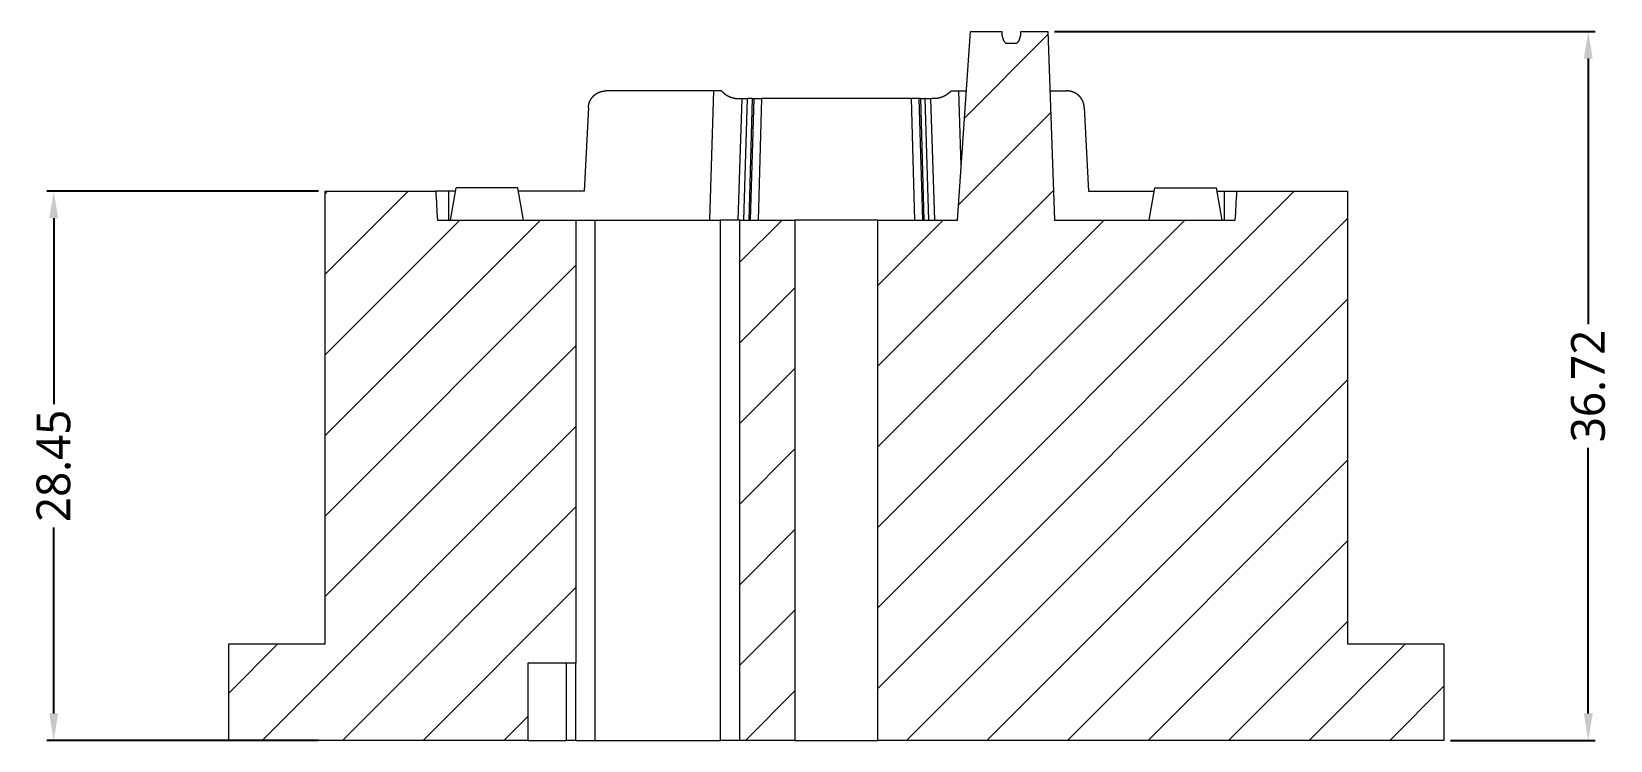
# Model space of a CAD drawing. Header units: millimetres. Extents: x 2455 to 2643, y 2006 to 2127.
# Drawn here: x 2454.9 to 2536.8, y 2089.8 to 2126.5 of the extents above; entities that cross this region are included whole.
import ezdxf

# ---------------------------------------------------------------- set-up
doc = ezdxf.new("R2010")
doc.units = ezdxf.units.MM
doc.layers.add('1', color=7, linetype='Continuous', true_color=0xffffff)
doc.layers.add('dim', color=82, linetype='Continuous', lineweight=9)
doc.styles.add('Capful-A', font='')
doc.styles.get('Capful-A').set_extended_font_data('Microsoft YaHei')
doc.dimstyles.new('Capful-A-1.0', dxfattribs={"dimscale": 0.7, "dimtxt": 2.5, "dimasz": 2.5, "dimexe": 1.5, "dimexo": 1, "dimgap": 1.5, "dimtad": 0, "dimdsep": 46, "dimtxsty": 'Capful-A', "dimcen": 0, "dimclrt": 2, "dimazin": 2, "dimtfac": 1, "dimtmove": 0, "dimatfit": 3, "dimfxl": 0, "dimtolj": 1, "dimtzin": 0, "dimarcsym": 0})

# ---------------------------------------------------------------- blocks, each defined once
blk = doc.blocks.new('*D47')
at = {"layer": 'Defpoints', "color": 0, "transparency": 16777216}
for p in [(2507.624, 2126.527), (2535.641, 2126.527), (2528.156, 2089.802)]:
    blk.add_point(p, dxfattribs=at)
at = {"layer": 'dim', "color": 0, "lineweight": -2, "transparency": 16777216}
for p, q in [((2507.974, 2126.527), (2535.991, 2126.527)), ((2535.641, 2125.127), (2535.641, 2111.365)), ((2535.641, 2091.202), (2535.641, 2104.964)), ((2528.505, 2089.802), (2535.991, 2089.802))]:
    blk.add_line(p, q, dxfattribs=at)
at = {"layer": 'dim', "color": 0, "transparency": 16777216}
for points in [[(2535.408, 2125.127), (2535.874, 2125.127), (2535.641, 2126.527)], [(2535.408, 2091.202), (2535.874, 2091.202), (2535.641, 2089.802)]]:
    blk.add_solid(points, dxfattribs=at)
at = {"layer": 'dim', "color": 2, "transparency": 16777216, "insert": (2535.641, 2108.165), "char_height": 1.75, "attachment_point": 5, "rotation": 90, "style": 'Capful-A', "bg_fill": 3, "box_fill_scale": 1.1, "bg_fill_color": 256, "bg_fill_true_color": 13158600, "bg_fill_transparency": 0}
blk.add_mtext('\\A1;36.72', dxfattribs=at)
blk = doc.blocks.new('*D48')
at = {"layer": 'Defpoints', "color": 0, "transparency": 16777216}
for p in [(2470.156, 2118.252), (2456.08, 2089.802), (2470.156, 2089.802)]:
    blk.add_point(p, dxfattribs=at)
at = {"layer": 'dim', "color": 0, "lineweight": -2, "transparency": 16777216}
for p, q in [((2469.806, 2118.252), (2455.73, 2118.252)), ((2456.08, 2116.852), (2456.08, 2107.219)), ((2456.08, 2091.202), (2456.08, 2100.836)), ((2469.806, 2089.802), (2455.73, 2089.802))]:
    blk.add_line(p, q, dxfattribs=at)
at = {"layer": 'dim', "color": 0, "transparency": 16777216}
for points in [[(2455.847, 2116.852), (2456.313, 2116.852), (2456.08, 2118.252)], [(2455.847, 2091.202), (2456.313, 2091.202), (2456.08, 2089.802)]]:
    blk.add_solid(points, dxfattribs=at)
at = {"layer": 'dim', "color": 2, "transparency": 16777216, "insert": (2456.08, 2104.027), "char_height": 1.75, "attachment_point": 5, "rotation": 90, "style": 'Capful-A', "bg_fill": 3, "box_fill_scale": 1.1, "bg_fill_color": 256, "bg_fill_true_color": 13158600, "bg_fill_transparency": 0}
blk.add_mtext('\\A1;28.45', dxfattribs=at)

msp = doc.modelspace()

# ---------------------------------------------------------------- hatches: boundary and pattern name
at = {"layer": '1', "linetype": 'Continuous', "lineweight": 18}
h = msp.add_hatch(dxfattribs=at)
h.set_pattern_fill('ANSI31', scale=0.93, style=0)
h.set_pattern_definition([(45, (2252.6583, 1449.6432), (-2.08791, 2.08791), [])])
h.paths.add_polyline_path([(2491.656, 2089.802), (2491.656, 2116.762), (2494.511, 2116.762), (2494.511, 2089.802)], flags=0)
edge = h.paths.add_edge_path(flags=0)
edge.add_line((2483.156, 2116.762), (2483.156, 2093.802))
edge.add_line((2483.156, 2093.802), (2480.656, 2093.802))
edge.add_line((2480.656, 2093.802), (2480.656, 2089.802))
edge.add_line((2480.656, 2089.802), (2465.156, 2089.802))
edge.add_line((2465.156, 2089.802), (2465.156, 2094.802))
edge.add_line((2465.156, 2094.802), (2470.156, 2094.802))
edge.add_line((2470.156, 2094.802), (2470.156, 2118.252))
edge.add_line((2470.156, 2118.252), (2475.889, 2118.252))
edge.add_spline(control_points=[(2475.889, 2118.252), (2475.915, 2117.756), (2475.942, 2117.259), (2475.971, 2116.762)], knot_values=[0, 0, 0, 0, 1, 1, 1, 1], degree=3, periodic=0)
edge.add_line((2475.971, 2116.762), (2483.156, 2116.762))
edge = h.paths.add_edge_path(flags=0)
edge.add_spline(control_points=[(2517.34, 2116.762), (2517.369, 2117.259), (2517.397, 2117.756), (2517.423, 2118.252)], knot_values=[0, 0, 0, 0, 1, 1, 1, 1], degree=3, periodic=0)
edge.add_line((2517.423, 2118.252), (2523.156, 2118.252))
edge.add_line((2523.156, 2118.252), (2523.156, 2094.802))
edge.add_line((2523.156, 2094.802), (2528.156, 2094.802))
edge.add_line((2528.156, 2094.802), (2528.156, 2089.802))
edge.add_line((2528.156, 2089.802), (2498.8, 2089.802))
edge.add_line((2498.8, 2089.802), (2498.8, 2116.762))
edge.add_line((2498.8, 2116.762), (2502.936, 2116.762))
edge.add_line((2502.936, 2116.762), (2503.619, 2126.527))
edge.add_line((2503.619, 2126.527), (2505.228, 2126.527))
edge.add_spline(control_points=[(2505.228, 2126.527), (2505.232, 2126.499), (2505.235, 2126.47), (2505.239, 2126.442), (2505.242, 2126.414), (2505.246, 2126.386), (2505.25, 2126.357), (2505.253, 2126.329), (2505.257, 2126.301), (2505.264, 2126.245), (2505.271, 2126.218), (2505.284, 2126.177), (2505.289, 2126.163), (2505.299, 2126.136), (2505.304, 2126.123), (2505.321, 2126.084), (2505.334, 2126.058), (2505.356, 2126.021), (2505.364, 2126.009), (2505.377, 2125.992), (2505.381, 2125.987), (2505.391, 2125.976), (2505.396, 2125.971), (2505.406, 2125.961), (2505.412, 2125.956), (2505.423, 2125.948), (2505.43, 2125.944), (2505.443, 2125.938), (2505.449, 2125.935), (2505.46, 2125.932), (2505.464, 2125.932), (2505.478, 2125.93)], knot_values=[0, 0, 0, 0, 0.126984, 0.126984, 0.190476, 0.190476, 0.253968, 0.253968, 0.380952, 0.380952, 0.507937, 0.507937, 0.571429, 0.571429, 0.634921, 0.634921, 0.761905, 0.761905, 0.825397, 0.825397, 0.857143, 0.857143, 0.888889, 0.888889, 0.920635, 0.920635, 0.952381, 0.952381, 0.984127, 0.984127, 1, 1, 1, 1], degree=3, periodic=0)
edge.add_line((2505.478, 2125.93), (2505.978, 2125.93))
edge.add_spline(control_points=[(2505.978, 2125.93), (2506.006, 2125.935), (2506.013, 2125.938), (2506.026, 2125.944), (2506.032, 2125.948), (2506.044, 2125.956), (2506.05, 2125.961), (2506.065, 2125.976), (2506.075, 2125.987), (2506.092, 2126.009), (2506.1, 2126.021), (2506.122, 2126.058), (2506.135, 2126.084), (2506.152, 2126.123), (2506.157, 2126.137), (2506.167, 2126.163), (2506.172, 2126.177), (2506.184, 2126.218), (2506.192, 2126.245), (2506.199, 2126.301), (2506.204, 2126.339), (2506.209, 2126.376), (2506.214, 2126.414), (2506.218, 2126.452), (2506.223, 2126.489), (2506.228, 2126.527)], knot_values=[0, 0, 0, 0, 0.032258, 0.032258, 0.064516, 0.064516, 0.096774, 0.096774, 0.16129, 0.16129, 0.225806, 0.225806, 0.354839, 0.354839, 0.419355, 0.419355, 0.483871, 0.483871, 0.612903, 0.612903, 0.741935, 0.741935, 0.870968, 0.870968, 1, 1, 1, 1], degree=3, periodic=0)
edge.add_line((2506.228, 2126.527), (2507.624, 2126.527))
edge.add_line((2507.624, 2126.527), (2507.965, 2116.762))
edge.add_line((2507.965, 2116.762), (2517.34, 2116.762))

# ---------------------------------------------------------------- linework, layer by layer
at = {"layer": '1', "color": 7, "linetype": 'Continuous', "lineweight": 18}
for p, q in [((2502.936, 2116.762), (2503.619, 2126.527)), ((2503.619, 2126.527), (2505.228, 2126.527)), ((2505.478, 2125.93), (2505.978, 2125.93)), ((2506.228, 2126.527), (2507.624, 2126.527)), ((2507.624, 2126.527), (2507.965, 2116.762)), ((2490.304, 2123.453), (2484.7, 2123.453)), ((2490.089, 2116.762), (2490.304, 2123.453)), ((2503.008, 2123.453), (2503.404, 2123.453)), ((2503.132, 2119.568), (2503.008, 2123.453)), ((2507.732, 2123.453), (2508.611, 2123.453)), ((2483.801, 2122.6), (2483.573, 2118.252)), ((2491.565, 2116.762), (2491.767, 2123.053)), ((2491.854, 2116.762), (2492.056, 2123.053)), ((2492.292, 2123.053), (2492.056, 2123.053)), ((2492.292, 2123.053), (2492.112, 2116.762)), ((2492.372, 2123.053), (2492.192, 2116.763)), ((2492.782, 2123.053), (2492.602, 2116.762)), ((2500.529, 2123.053), (2492.782, 2123.053)), ((2500.529, 2123.053), (2500.709, 2116.762)), ((2500.939, 2123.053), (2501.119, 2116.762)), ((2501.019, 2123.053), (2501.255, 2123.053)), ((2501.019, 2123.053), (2501.199, 2116.762)), ((2501.457, 2116.762), (2501.255, 2123.053)), ((2501.545, 2123.051), (2501.747, 2116.762)), ((2509.51, 2122.6), (2509.738, 2118.252)), ((2470.156, 2094.802), (2470.156, 2118.252)), ((2470.156, 2118.252), (2475.889, 2118.252)), ((2476.556, 2118.252), (2475.889, 2118.252)), ((2476.556, 2118.252), (2476.556, 2116.762)), ((2476.921, 2118.252), (2476.556, 2118.252)), ((2476.658, 2116.762), (2476.953, 2118.432)), ((2480.142, 2118.432), (2476.953, 2118.432)), ((2480.437, 2116.762), (2480.142, 2118.432)), ((2483.573, 2118.252), (2480.174, 2118.252)), ((2509.738, 2118.252), (2513.137, 2118.252)), ((2512.875, 2116.762), (2513.169, 2118.432)), ((2513.169, 2118.432), (2516.358, 2118.432)), ((2516.653, 2116.762), (2516.358, 2118.432)), ((2516.39, 2118.252), (2516.756, 2118.252)), ((2516.756, 2118.252), (2517.427, 2118.252)), ((2516.756, 2118.252), (2516.756, 2116.762)), ((2517.423, 2118.252), (2523.156, 2118.252)), ((2523.156, 2118.252), (2523.156, 2094.802)), ((2475.971, 2116.762), (2483.156, 2116.762)), ((2483.156, 2116.762), (2483.156, 2093.802)), ((2483.156, 2116.762), (2484.156, 2116.762)), ((2484.156, 2116.762), (2490.656, 2116.762)), ((2484.156, 2089.802), (2484.156, 2116.762)), ((2491.656, 2116.762), (2490.656, 2116.762)), ((2490.656, 2089.802), (2490.656, 2116.762)), ((2491.656, 2089.802), (2491.656, 2116.762)), ((2491.656, 2116.762), (2494.511, 2116.762)), ((2494.511, 2116.762), (2494.511, 2089.802)), ((2496.656, 2116.762), (2494.511, 2116.762)), ((2498.8, 2116.762), (2496.656, 2116.762)), ((2498.8, 2089.802), (2498.8, 2116.762)), ((2498.8, 2116.762), (2502.936, 2116.762)), ((2507.965, 2116.762), (2517.34, 2116.762)), ((2465.156, 2089.802), (2465.156, 2094.802)), ((2465.156, 2094.802), (2470.156, 2094.802)), ((2523.156, 2094.802), (2528.156, 2094.802)), ((2528.156, 2094.802), (2528.156, 2089.802)), ((2483.156, 2093.802), (2480.656, 2093.802)), ((2480.656, 2093.802), (2480.656, 2089.802)), ((2482.656, 2093.802), (2482.656, 2089.802)), ((2483.156, 2089.802), (2483.156, 2093.802)), ((2480.656, 2089.802), (2465.156, 2089.802)), ((2480.656, 2089.802), (2482.656, 2089.802)), ((2483.156, 2089.802), (2482.656, 2089.802)), ((2483.156, 2089.802), (2484.156, 2089.802)), ((2484.156, 2089.802), (2490.656, 2089.802)), ((2491.656, 2089.802), (2490.656, 2089.802)), ((2494.511, 2089.802), (2491.656, 2089.802)), ((2494.511, 2089.802), (2496.656, 2089.802)), ((2496.656, 2089.802), (2498.8, 2089.802)), ((2528.156, 2089.802), (2498.8, 2089.802))]:
    msp.add_line(p, q, dxfattribs=at)
for points, degree, knots in [([(2505.228, 2126.527), (2505.228, 2126.498), (2505.229, 2126.47), (2505.233, 2126.427), (2505.234, 2126.413), (2505.237, 2126.385), (2505.239, 2126.37), (2505.246, 2126.328), (2505.251, 2126.3), (2505.264, 2126.245), (2505.271, 2126.218), (2505.284, 2126.177), (2505.289, 2126.163), (2505.299, 2126.136), (2505.304, 2126.123), (2505.321, 2126.084), (2505.334, 2126.058), (2505.356, 2126.021), (2505.364, 2126.009), (2505.377, 2125.992), (2505.381, 2125.987), (2505.391, 2125.976), (2505.396, 2125.971), (2505.406, 2125.961), (2505.412, 2125.956), (2505.423, 2125.948), (2505.43, 2125.944), (2505.443, 2125.938), (2505.449, 2125.935), (2505.46, 2125.932), (2505.464, 2125.932), (2505.471, 2125.931), (2505.474, 2125.93), (2505.478, 2125.93)], 3, [0, 0, 0, 0, 0.125, 0.125, 0.1875, 0.1875, 0.25, 0.25, 0.375, 0.375, 0.5, 0.5, 0.5625, 0.5625, 0.625, 0.625, 0.75, 0.75, 0.8125, 0.8125, 0.84375, 0.84375, 0.875, 0.875, 0.90625, 0.90625, 0.9375, 0.9375, 0.96875, 0.96875, 0.984375, 0.984375, 1, 1, 1, 1]), ([(2505.978, 2125.93), (2505.985, 2125.93), (2505.992, 2125.931), (2506.006, 2125.935), (2506.013, 2125.938), (2506.026, 2125.944), (2506.032, 2125.948), (2506.044, 2125.956), (2506.05, 2125.961), (2506.065, 2125.976), (2506.075, 2125.987), (2506.092, 2126.009), (2506.1, 2126.021), (2506.122, 2126.058), (2506.135, 2126.084), (2506.152, 2126.123), (2506.157, 2126.137), (2506.167, 2126.163), (2506.172, 2126.177), (2506.184, 2126.218), (2506.192, 2126.245), (2506.205, 2126.3), (2506.21, 2126.328), (2506.219, 2126.384), (2506.222, 2126.413), (2506.227, 2126.47), (2506.228, 2126.498), (2506.228, 2126.527)], 3, [0, 0, 0, 0, 0.03125, 0.03125, 0.0625, 0.0625, 0.09375, 0.09375, 0.125, 0.125, 0.1875, 0.1875, 0.25, 0.25, 0.375, 0.375, 0.4375, 0.4375, 0.5, 0.5, 0.625, 0.625, 0.75, 0.75, 0.875, 0.875, 1, 1, 1, 1]), ([(2483.801, 2122.6), (2483.802, 2122.605), (2483.802, 2122.615), (2483.803, 2122.629), (2483.805, 2122.643), (2483.806, 2122.657), (2483.808, 2122.671), (2483.81, 2122.685), (2483.812, 2122.699), (2483.814, 2122.713), (2483.817, 2122.727), (2483.82, 2122.74), (2483.823, 2122.754), (2483.826, 2122.767), (2483.829, 2122.781), (2483.833, 2122.794), (2483.836, 2122.807), (2483.84, 2122.82), (2483.845, 2122.833), (2483.849, 2122.846), (2483.853, 2122.858), (2483.858, 2122.871), (2483.863, 2122.883), (2483.868, 2122.896), (2483.873, 2122.908), (2483.878, 2122.92), (2483.884, 2122.932), (2483.889, 2122.944), (2483.895, 2122.956), (2483.901, 2122.967), (2483.907, 2122.979), (2483.913, 2122.99), (2483.919, 2123.001), (2483.926, 2123.012), (2483.933, 2123.023), (2483.939, 2123.034), (2483.946, 2123.045), (2483.953, 2123.055), (2483.96, 2123.066), (2483.967, 2123.076), (2483.975, 2123.086), (2483.982, 2123.096), (2483.99, 2123.106), (2483.997, 2123.116), (2484.005, 2123.125), (2484.013, 2123.135), (2484.021, 2123.144), (2484.029, 2123.153), (2484.037, 2123.162), (2484.045, 2123.171), (2484.054, 2123.18), (2484.062, 2123.188), (2484.07, 2123.197), (2484.079, 2123.205), (2484.088, 2123.213), (2484.096, 2123.221), (2484.105, 2123.229), (2484.114, 2123.236), (2484.123, 2123.244), (2484.132, 2123.251), (2484.141, 2123.258), (2484.15, 2123.265), (2484.159, 2123.272), (2484.168, 2123.279), (2484.177, 2123.286), (2484.186, 2123.292), (2484.196, 2123.299), (2484.205, 2123.305), (2484.214, 2123.311), (2484.224, 2123.317), (2484.233, 2123.323), (2484.242, 2123.328), (2484.252, 2123.334), (2484.261, 2123.339), (2484.271, 2123.345), (2484.28, 2123.35), (2484.29, 2123.355), (2484.3, 2123.359), (2484.309, 2123.364), (2484.319, 2123.369), (2484.328, 2123.373), (2484.338, 2123.377), (2484.348, 2123.382), (2484.357, 2123.386), (2484.367, 2123.389), (2484.376, 2123.393), (2484.386, 2123.397), (2484.396, 2123.4), (2484.405, 2123.404), (2484.415, 2123.407), (2484.424, 2123.41), (2484.434, 2123.413), (2484.444, 2123.416), (2484.453, 2123.419), (2484.463, 2123.422), (2484.472, 2123.424), (2484.482, 2123.426), (2484.491, 2123.429), (2484.501, 2123.431), (2484.51, 2123.433), (2484.519, 2123.435), (2484.529, 2123.437), (2484.538, 2123.439), (2484.547, 2123.44), (2484.557, 2123.442), (2484.566, 2123.443), (2484.575, 2123.445), (2484.584, 2123.446), (2484.593, 2123.447), (2484.603, 2123.448), (2484.612, 2123.449), (2484.621, 2123.45), (2484.63, 2123.451), (2484.639, 2123.451), (2484.648, 2123.452), (2484.656, 2123.452), (2484.665, 2123.453), (2484.674, 2123.453), (2484.683, 2123.453), (2484.691, 2123.453), (2484.697, 2123.453), (2484.7, 2123.453)], 3, [0, 0, 0, 0, 0.010487, 0.020938, 0.031354, 0.041735, 0.05208, 0.062391, 0.072665, 0.082905, 0.093109, 0.103278, 0.113412, 0.12351, 0.133573, 0.1436, 0.153593, 0.16355, 0.173471, 0.183358, 0.193209, 0.203024, 0.212805, 0.22255, 0.23226, 0.241934, 0.251573, 0.261177, 0.270746, 0.280279, 0.289777, 0.29924, 0.308667, 0.318059, 0.327415, 0.336737, 0.346023, 0.355274, 0.364489, 0.373669, 0.382814, 0.391923, 0.400998, 0.410036, 0.41904, 0.428008, 0.436941, 0.445839, 0.454701, 0.463528, 0.47232, 0.481076, 0.489797, 0.498483, 0.507133, 0.515748, 0.524328, 0.532873, 0.541382, 0.549856, 0.558294, 0.566698, 0.575066, 0.583398, 0.591696, 0.599958, 0.608184, 0.616376, 0.624532, 0.632653, 0.640738, 0.648788, 0.656803, 0.664783, 0.672727, 0.680636, 0.68851, 0.696348, 0.704151, 0.711919, 0.719651, 0.727348, 0.73501, 0.742637, 0.750228, 0.757784, 0.765304, 0.77279, 0.78024, 0.787654, 0.795034, 0.802378, 0.809687, 0.81696, 0.824198, 0.831401, 0.838569, 0.845701, 0.852798, 0.859859, 0.866886, 0.873877, 0.880833, 0.887753, 0.894638, 0.901488, 0.908303, 0.915082, 0.921826, 0.928534, 0.935208, 0.941846, 0.948449, 0.955016, 0.961548, 0.968045, 0.974507, 0.980933, 0.987324, 0.99368, 1, 1, 1, 1]), ([(2490.706, 2123.453), (2490.709, 2123.449), (2490.717, 2123.441), (2490.728, 2123.429), (2490.739, 2123.417), (2490.751, 2123.406), (2490.762, 2123.394), (2490.774, 2123.383), (2490.785, 2123.372), (2490.797, 2123.362), (2490.809, 2123.351), (2490.821, 2123.341), (2490.832, 2123.331), (2490.844, 2123.321), (2490.856, 2123.312), (2490.868, 2123.302), (2490.88, 2123.293), (2490.893, 2123.284), (2490.905, 2123.275), (2490.917, 2123.267), (2490.929, 2123.258), (2490.941, 2123.25), (2490.954, 2123.242), (2490.966, 2123.235), (2490.978, 2123.227), (2490.99, 2123.22), (2491.003, 2123.213), (2491.015, 2123.206), (2491.027, 2123.199), (2491.039, 2123.192), (2491.052, 2123.186), (2491.064, 2123.18), (2491.076, 2123.174), (2491.088, 2123.168), (2491.101, 2123.162), (2491.113, 2123.157), (2491.131, 2123.149), (2491.156, 2123.138), (2491.187, 2123.126), (2491.218, 2123.116), (2491.249, 2123.106), (2491.28, 2123.097), (2491.311, 2123.089), (2491.341, 2123.082), (2491.371, 2123.075), (2491.401, 2123.07), (2491.43, 2123.065), (2491.46, 2123.061), (2491.489, 2123.058), (2491.517, 2123.056), (2491.545, 2123.055), (2491.573, 2123.054), (2491.591, 2123.053), (2491.6, 2123.053)], 3, [0, 0, 0, 0, 0.01447, 0.028873, 0.04321, 0.057483, 0.071691, 0.085835, 0.099917, 0.113937, 0.127896, 0.141794, 0.155633, 0.169413, 0.183136, 0.196801, 0.21041, 0.223965, 0.237464, 0.25091, 0.264304, 0.277646, 0.290938, 0.304179, 0.317372, 0.330517, 0.343615, 0.356668, 0.369675, 0.382639, 0.395559, 0.408438, 0.421276, 0.434074, 0.446834, 0.459555, 0.472241, 0.504873, 0.537473, 0.570059, 0.602646, 0.635253, 0.667896, 0.700592, 0.733358, 0.766212, 0.799169, 0.832246, 0.86546, 0.898827, 0.932362, 0.966081, 1, 1, 1, 1]), ([(2502.606, 2123.453), (2502.602, 2123.449), (2502.594, 2123.44), (2502.582, 2123.428), (2502.57, 2123.415), (2502.558, 2123.403), (2502.546, 2123.391), (2502.534, 2123.379), (2502.521, 2123.368), (2502.508, 2123.356), (2502.496, 2123.345), (2502.483, 2123.334), (2502.47, 2123.323), (2502.457, 2123.313), (2502.443, 2123.302), (2502.43, 2123.292), (2502.417, 2123.282), (2502.403, 2123.273), (2502.389, 2123.263), (2502.375, 2123.254), (2502.361, 2123.245), (2502.347, 2123.236), (2502.333, 2123.227), (2502.319, 2123.218), (2502.304, 2123.21), (2502.29, 2123.202), (2502.275, 2123.194), (2502.261, 2123.187), (2502.246, 2123.179), (2502.231, 2123.172), (2502.216, 2123.165), (2502.201, 2123.158), (2502.183, 2123.15), (2502.161, 2123.141), (2502.135, 2123.131), (2502.11, 2123.121), (2502.084, 2123.113), (2502.058, 2123.105), (2502.031, 2123.097), (2502.005, 2123.09), (2501.978, 2123.084), (2501.951, 2123.078), (2501.925, 2123.073), (2501.898, 2123.068), (2501.871, 2123.064), (2501.844, 2123.061), (2501.817, 2123.058), (2501.79, 2123.056), (2501.764, 2123.054), (2501.737, 2123.054), (2501.72, 2123.053), (2501.711, 2123.053)], 3, [0, 0, 0, 0, 0.015187, 0.030345, 0.045477, 0.060586, 0.075676, 0.09075, 0.105811, 0.120864, 0.135911, 0.150955, 0.166001, 0.181051, 0.196109, 0.211178, 0.226262, 0.241364, 0.256488, 0.271636, 0.286813, 0.302021, 0.317264, 0.332544, 0.347866, 0.363233, 0.378647, 0.394112, 0.409631, 0.425207, 0.440844, 0.456543, 0.472309, 0.498717, 0.525399, 0.55237, 0.579642, 0.607231, 0.635149, 0.663408, 0.692021, 0.721, 0.750356, 0.7801, 0.810242, 0.840793, 0.871762, 0.903158, 0.934991, 0.967269, 1, 1, 1, 1]), ([(2509.51, 2122.6), (2509.5, 2122.787), (2509.417, 2122.953), (2509.347, 2123.095), (2509.231, 2123.206), (2509.119, 2123.313), (2508.968, 2123.38), (2508.801, 2123.453), (2508.611, 2123.453)], 2, [0, 0, 0, 0.25, 0.25, 0.5, 0.5, 0.75, 0.75, 1, 1, 1]), ([(2501.019, 2123.053), (2501.018, 2123.053), (2501.017, 2123.053), (2501.015, 2123.053), (2501.012, 2123.053), (2501.009, 2123.053), (2501.006, 2123.053), (2501.003, 2123.053), (2501, 2123.053), (2500.996, 2123.053), (2500.992, 2123.053), (2500.988, 2123.053), (2500.984, 2123.053), (2500.98, 2123.053), (2500.975, 2123.053), (2500.97, 2123.053), (2500.965, 2123.053), (2500.96, 2123.053), (2500.955, 2123.053), (2500.949, 2123.053), (2500.943, 2123.053), (2500.938, 2123.053), (2500.932, 2123.053), (2500.925, 2123.054), (2500.919, 2123.054), (2500.912, 2123.054), (2500.906, 2123.054), (2500.899, 2123.054), (2500.892, 2123.054), (2500.884, 2123.054), (2500.877, 2123.054), (2500.869, 2123.054), (2500.862, 2123.054), (2500.854, 2123.054), (2500.846, 2123.054), (2500.838, 2123.054), (2500.829, 2123.054), (2500.821, 2123.054), (2500.813, 2123.054), (2500.804, 2123.054), (2500.795, 2123.054), (2500.786, 2123.054), (2500.777, 2123.054), (2500.768, 2123.054), (2500.759, 2123.054), (2500.75, 2123.054), (2500.741, 2123.053), (2500.731, 2123.053), (2500.721, 2123.053), (2500.712, 2123.053), (2500.702, 2123.053), (2500.692, 2123.053), (2500.682, 2123.053), (2500.673, 2123.053), (2500.663, 2123.053), (2500.653, 2123.053), (2500.642, 2123.053), (2500.632, 2123.053), (2500.622, 2123.053), (2500.612, 2123.053), (2500.602, 2123.053), (2500.591, 2123.053), (2500.581, 2123.053), (2500.571, 2123.053), (2500.56, 2123.053), (2500.55, 2123.053), (2500.539, 2123.053), (2500.532, 2123.053), (2500.529, 2123.053)], 3, [0, 0, 0, 0, 0.015155, 0.030311, 0.045465, 0.06062, 0.075774, 0.090928, 0.106081, 0.121234, 0.136387, 0.15154, 0.166692, 0.181844, 0.196996, 0.212147, 0.227299, 0.24245, 0.257601, 0.272752, 0.287903, 0.303053, 0.318203, 0.333354, 0.348504, 0.363654, 0.378803, 0.393953, 0.409103, 0.424253, 0.439402, 0.454552, 0.469701, 0.484851, 0.5, 0.515149, 0.530299, 0.545448, 0.560598, 0.575747, 0.590897, 0.606047, 0.621197, 0.636346, 0.651496, 0.666646, 0.681797, 0.696947, 0.712097, 0.727248, 0.742399, 0.75755, 0.772701, 0.787853, 0.803004, 0.818156, 0.833308, 0.84846, 0.863613, 0.878766, 0.893919, 0.909072, 0.924226, 0.93938, 0.954535, 0.969689, 0.984845, 1, 1, 1, 1]), ([(2501.711, 2123.053), (2501.654, 2123.053), (2501.6, 2123.052), (2501.503, 2123.051), (2501.46, 2123.051), (2501.383, 2123.051), (2501.35, 2123.051), (2501.294, 2123.052), (2501.272, 2123.053), (2501.255, 2123.053)], 3, [0, 0, 0, 0, 0.25, 0.25, 0.5, 0.5, 0.75, 0.75, 1, 1, 1, 1])]:
    msp.add_open_spline(points, degree=degree, knots=knots, dxfattribs=at)
for points, degree in [([(2490.706, 2123.453), (2490.574, 2123.453), (2490.439, 2123.453), (2490.304, 2123.453)], 3), ([(2502.606, 2123.453), (2502.804, 2123.453), (2503.008, 2123.453)], 2), ([(2491.6, 2123.053), (2491.954, 2123.053), (2492.056, 2123.053)], 2), ([(2492.292, 2123.053), (2492.327, 2123.053), (2492.603, 2123.053), (2492.782, 2123.053)], 2), ([(2475.889, 2118.252), (2475.915, 2117.756), (2475.942, 2117.259), (2475.971, 2116.762)], 3), ([(2517.34, 2116.762), (2517.369, 2117.259), (2517.397, 2117.756), (2517.423, 2118.252)], 3)]:
    msp.add_open_spline(points, degree=degree, dxfattribs=at)

# ---------------------------------------------------------------- next in the draw order: dimensions: what is measured, and where the dimension line sits
at = {"layer": 'dim'}
for base, p1, p2, picture, middle in [((2535.6411, 2126.5268), (2528.1556, 2089.8025), (2507.6242, 2126.5268), '*D47', (2535.6411, 2108.1647)), ((2456.08, 2089.802), (2470.156, 2118.252), (2470.156, 2089.802), '*D48', (2456.08, 2104.027))]:
    dim = msp.add_linear_dim(base=base, p1=p1, p2=p2, angle=90, dimstyle='Capful-A-1.0', override={"dimasz": 2, "dimexe": 0.49975, "dimexo": 0.49975, "dimgap": 0.49975}, dxfattribs=at)
    dim.commit()
    dim.dimension.update_dxf_attribs({"geometry": picture, "text_midpoint": middle})

doc.saveas('drawing.dxf')
